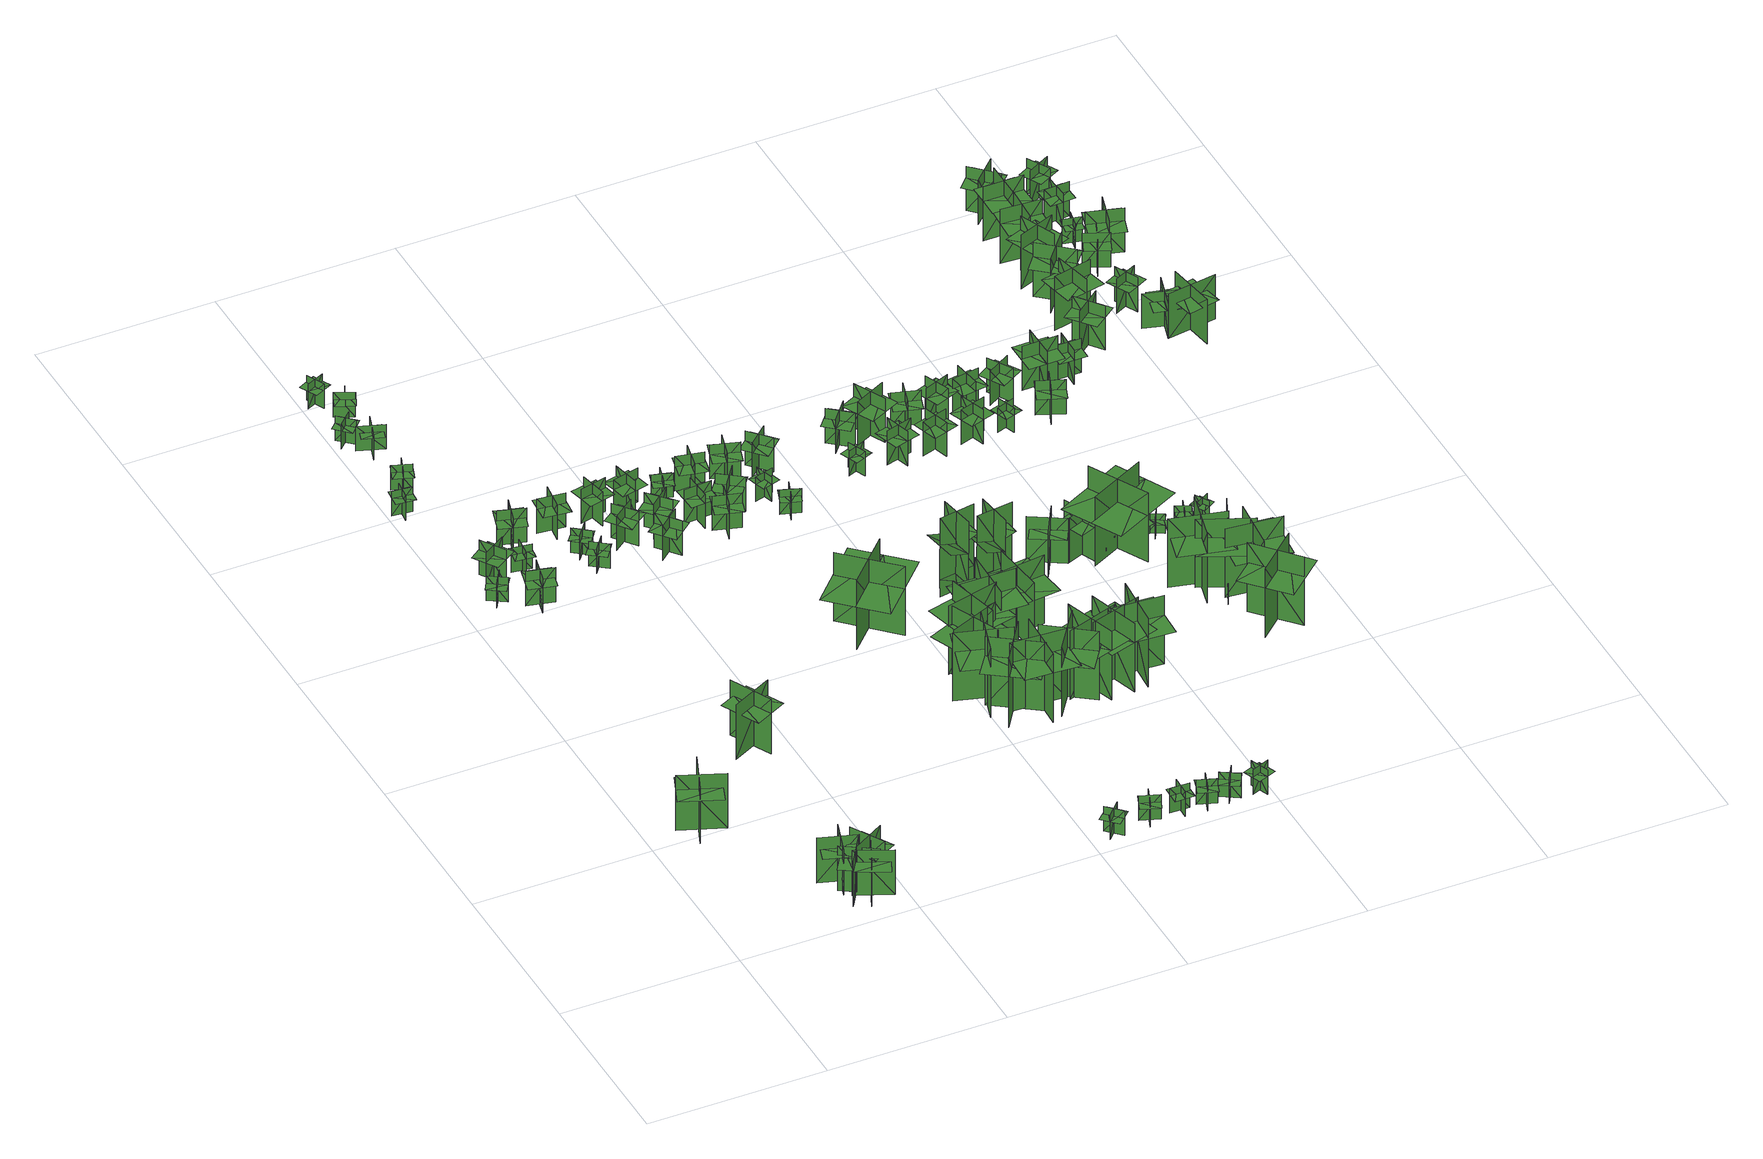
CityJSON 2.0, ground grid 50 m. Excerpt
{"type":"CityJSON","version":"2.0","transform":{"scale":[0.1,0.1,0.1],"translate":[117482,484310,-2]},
"CityObjects":{
"tree1":{"type":"SolitaryVegetationObject","geometry":[{"type":"MultiSurface","lod":"1","boundaries":[[[0,1,2]],[[0,2,3]],[[4,5,6]],[[4,6,7]],[[8,9,10]],[[8,10,11]],[[8,12,13]],[[8,13,9]]]}]},
"tree2":{"type":"SolitaryVegetationObject","geometry":[{"type":"MultiSurface","lod":"1","boundaries":[[[14,15,16]],[[14,16,17]],[[18,19,20]],[[18,20,21]],[[22,23,24]],[[22,24,25]],[[22,26,27]],[[22,27,23]]]}]},
"tree3":{"type":"SolitaryVegetationObject","geometry":[{"type":"MultiSurface","lod":"1","boundaries":[[[28,29,30]],[[28,30,31]],[[32,33,34]],[[32,34,35]],[[36,37,38]],[[36,38,39]],[[36,40,41]],[[36,41,37]]]}]},
"tree4":{"type":"SolitaryVegetationObject","geometry":[{"type":"MultiSurface","lod":"1","boundaries":[[[42,43,44]],[[42,44,45]],[[46,47,48]],[[46,48,49]],[[50,51,52]],[[50,52,53]],[[50,54,55]],[[50,55,51]]]}]},
"tree5":{"type":"SolitaryVegetationObject","geometry":[{"type":"MultiSurface","lod":"1","boundaries":[[[56,57,58]],[[56,58,59]],[[60,61,62]],[[60,62,63]],[[64,65,66]],[[64,66,67]],[[64,68,69]],[[64,69,65]]]}]},
"tree6":{"type":"SolitaryVegetationObject","geometry":[{"type":"MultiSurface","lod":"1","boundaries":[[[70,71,72]],[[70,72,73]],[[74,75,76]],[[74,76,77]],[[78,79,80]],[[78,80,81]],[[78,81,82]],[[78,82,83]]]}]},
"tree7":{"type":"SolitaryVegetationObject","geometry":[{"type":"MultiSurface","lod":"1","boundaries":[[[84,85,86]],[[84,86,87]],[[88,89,90]],[[88,90,91]],[[92,93,94]],[[92,94,95]],[[92,95,96]],[[92,96,97]]]}]},
"tree8":{"type":"SolitaryVegetationObject","geometry":[{"type":"MultiSurface","lod":"1","boundaries":[[[98,99,100]],[[98,100,101]],[[102,103,104]],[[102,104,105]],[[106,107,108]],[[106,108,109]],[[106,110,111]],[[106,111,107]]]}]},
"tree9":{"type":"SolitaryVegetationObject","geometry":[{"type":"MultiSurface","lod":"1","boundaries":[[[112,113,114]],[[112,114,115]],[[116,117,118]],[[116,118,119]],[[120,121,122]],[[120,122,123]],[[120,123,124]],[[120,124,125]]]}]},
"tree10":{"type":"SolitaryVegetationObject","geometry":[{"type":"MultiSurface","lod":"1","boundaries":[[[126,127,128]],[[126,128,129]],[[130,131,132]],[[130,132,133]],[[134,135,136]],[[134,136,137]],[[134,137,138]],[[134,138,139]]]}]},
"tree11":{"type":"SolitaryVegetationObject","geometry":[{"type":"MultiSurface","lod":"1","boundaries":[[[140,141,142]],[[140,142,143]],[[144,145,146]],[[144,146,147]],[[148,149,150]],[[148,150,151]],[[148,151,152]],[[148,152,153]]]}]},
"tree12":{"type":"SolitaryVegetationObject","geometry":[{"type":"MultiSurface","lod":"1","boundaries":[[[154,155,156]],[[154,156,157]],[[158,159,160]],[[158,160,161]],[[162,163,164]],[[162,164,165]],[[162,165,166]],[[162,166,167]]]}]},
"tree13":{"type":"SolitaryVegetationObject","geometry":[{"type":"MultiSurface","lod":"1","boundaries":[[[168,169,170]],[[168,170,171]],[[172,173,174]],[[172,174,175]],[[176,177,178]],[[176,178,179]],[[176,179,180]],[[176,180,181]]]}]},
"tree14":{"type":"SolitaryVegetationObject","geometry":[{"type":"MultiSurface","lod":"1","boundaries":[[[182,183,184]],[[182,184,185]],[[186,187,188]],[[186,188,189]],[[190,191,192]],[[190,192,193]],[[190,193,194]],[[190,194,195]]]}]},
"tree15":{"type":"SolitaryVegetationObject","geometry":[{"type":"MultiSurface","lod":"1","boundaries":[[[196,197,198]],[[196,198,199]],[[200,201,202]],[[200,202,203]],[[204,205,206]],[[204,206,207]],[[204,207,208]],[[204,208,209]]]}]},
"tree16":{"type":"SolitaryVegetationObject","geometry":[{"type":"MultiSurface","lod":"1","boundaries":[[[210,211,212]],[[210,212,213]],[[214,215,216]],[[214,216,217]],[[218,219,220]],[[218,220,221]],[[218,221,222]],[[218,222,223]]]}]},
"tree17":{"type":"SolitaryVegetationObject","geometry":[{"type":"MultiSurface","lod":"1","boundaries":[[[224,225,226]],[[224,226,227]],[[228,229,230]],[[228,230,231]],[[232,233,234]],[[232,234,235]],[[232,235,236]],[[232,236,237]]]}]},
"tree18":{"type":"SolitaryVegetationObject","geometry":[{"type":"MultiSurface","lod":"1","boundaries":[[[238,239,240]],[[238,240,241]],[[242,243,244]],[[242,244,245]],[[246,247,248]],[[246,248,249]],[[246,249,250]],[[246,250,251]]]}]},
"tree19":{"type":"SolitaryVegetationObject","geometry":[{"type":"MultiSurface","lod":"1","boundaries":[[[252,253,254]],[[252,254,255]],[[256,257,258]],[[256,258,259]],[[260,261,262]],[[260,262,263]],[[260,263,264]],[[260,264,265]]]}]},
"tree20":{"type":"SolitaryVegetationObject","geometry":[{"type":"MultiSurface","lod":"1","boundaries":[[[266,267,268]],[[266,268,269]],[[270,271,272]],[[270,272,273]],[[274,275,276]],[[274,276,277]],[[274,277,278]],[[274,278,279]]]}]},
"tree21":{"type":"SolitaryVegetationObject","geometry":[{"type":"MultiSurface","lod":"1","boundaries":[[[280,281,282]],[[280,282,283]],[[284,285,286]],[[284,286,287]],[[288,289,290]],[[288,290,291]],[[288,291,292]],[[288,292,293]]]}]},
"tree22":{"type":"SolitaryVegetationObject","geometry":[{"type":"MultiSurface","lod":"1","boundaries":[[[294,295,296]],[[294,296,297]],[[298,299,300]],[[298,300,301]],[[302,303,304]],[[302,304,305]],[[302,305,306]],[[302,306,307]]]}]},
"tree23":{"type":"SolitaryVegetationObject","geometry":[{"type":"MultiSurface","lod":"1","boundaries":[[[308,309,310]],[[308,310,311]],[[312,313,314]],[[312,314,315]],[[316,317,318]],[[316,318,319]],[[316,319,320]],[[316,320,321]]]}]},
"tree24":{"type":"SolitaryVegetationObject","geometry":[{"type":"MultiSurface","lod":"1","boundaries":[[[322,323,324]],[[322,324,325]],[[326,327,328]],[[326,328,329]],[[330,331,332]],[[330,332,333]],[[330,333,334]],[[330,334,335]]]}]},
"tree25":{"type":"SolitaryVegetationObject","geometry":[{"type":"MultiSurface","lod":"1","boundaries":[[[336,337,338]],[[336,338,339]],[[340,341,342]],[[340,342,343]],[[344,345,346]],[[344,346,347]],[[344,347,348]],[[344,348,349]]]}]},
"tree26":{"type":"SolitaryVegetationObject","geometry":[{"type":"MultiSurface","lod":"1","boundaries":[[[350,351,352]],[[350,352,353]],[[354,355,356]],[[354,356,357]],[[358,359,360]],[[358,360,361]],[[358,361,362]],[[358,362,363]]]}]},
"tree27":{"type":"SolitaryVegetationObject","geometry":[{"type":"MultiSurface","lod":"1","boundaries":[[[364,365,366]],[[364,366,367]],[[368,369,370]],[[368,370,371]],[[372,373,374]],[[372,374,375]],[[372,375,376]],[[372,376,377]]]}]},
"tree28":{"type":"SolitaryVegetationObject","geometry":[{"type":"MultiSurface","lod":"1","boundaries":[[[378,379,380]],[[378,380,381]],[[382,383,384]],[[382,384,385]],[[386,387,388]],[[386,388,389]],[[386,389,390]],[[386,390,391]]]}]},
"tree29":{"type":"SolitaryVegetationObject","geometry":[{"type":"MultiSurface","lod":"1","boundaries":[[[392,393,394]],[[392,394,395]],[[396,397,398]],[[396,398,399]],[[400,401,402]],[[400,402,403]],[[400,403,404]],[[400,404,405]]]}]},
"tree30":{"type":"SolitaryVegetationObject","geometry":[{"type":"MultiSurface","lod":"1","boundaries":[[[406,407,408]],[[406,408,409]],[[410,411,412]],[[410,412,413]],[[414,415,416]],[[414,416,417]],[[414,417,418]],[[414,418,419]]]}]},
"tree31":{"type":"SolitaryVegetationObject","geometry":[{"type":"MultiSurface","lod":"1","boundaries":[[[420,421,422]],[[420,422,423]],[[424,425,426]],[[424,426,427]],[[428,429,430]],[[428,430,431]],[[428,431,432]],[[428,432,433]]]}]},
"tree32":{"type":"SolitaryVegetationObject","geometry":[{"type":"MultiSurface","lod":"1","boundaries":[[[434,435,436]],[[434,436,437]],[[438,439,440]],[[438,440,441]],[[442,443,444]],[[442,444,445]],[[442,445,446]],[[442,446,447]]]}]},
"tree33":{"type":"SolitaryVegetationObject","geometry":[{"type":"MultiSurface","lod":"1","boundaries":[[[448,449,450]],[[448,450,451]],[[452,453,454]],[[452,454,455]],[[456,457,458]],[[456,458,459]],[[456,459,460]],[[456,460,461]]]}]},
"tree34":{"type":"SolitaryVegetationObject","geometry":[{"type":"MultiSurface","lod":"1","boundaries":[[[462,463,464]],[[462,464,465]],[[466,467,468]],[[466,468,469]],[[470,471,472]],[[470,472,473]],[[470,473,474]],[[470,474,475]]]}]},
"tree35":{"type":"SolitaryVegetationObject","geometry":[{"type":"MultiSurface","lod":"1","boundaries":[[[476,477,478]],[[476,478,479]],[[480,481,482]],[[480,482,483]],[[484,485,486]],[[484,486,487]],[[484,487,488]],[[484,488,489]]]}]},
"tree36":{"type":"SolitaryVegetationObject","geometry":[{"type":"MultiSurface","lod":"1","boundaries":[[[490,491,492]],[[490,492,493]],[[494,495,496]],[[494,496,497]],[[498,499,500]],[[498,500,501]],[[498,501,502]],[[498,502,503]]]}]},
"tree37":{"type":"SolitaryVegetationObject","geometry":[{"type":"MultiSurface","lod":"1","boundaries":[[[504,505,506]],[[504,506,507]],[[508,509,510]],[[508,510,511]],[[512,513,514]],[[512,514,515]],[[512,515,516]],[[512,516,517]]]}]},
"tree38":{"type":"SolitaryVegetationObject","geometry":[{"type":"MultiSurface","lod":"1","boundaries":[[[518,519,520]],[[518,520,521]],[[522,523,524]],[[522,524,525]],[[526,527,528]],[[526,528,529]],[[526,529,530]],[[526,530,531]]]}]},
"tree39":{"type":"SolitaryVegetationObject","geometry":[{"type":"MultiSurface","lod":"1","boundaries":[[[532,533,534]],[[532,534,535]],[[536,537,538]],[[536,538,539]],[[540,541,542]],[[540,542,543]],[[540,543,544]],[[540,544,545]]]}]},
"tree40":{"type":"SolitaryVegetationObject","geometry":[{"type":"MultiSurface","lod":"1","boundaries":[[[546,547,548]],[[546,548,549]],[[550,551,552]],[[550,552,553]],[[554,555,556]],[[554,556,557]],[[554,557,558]],[[554,558,559]]]}]},
"tree41":{"type":"SolitaryVegetationObject","geometry":[{"type":"MultiSurface","lod":"1","boundaries":[[[560,561,562]],[[560,562,563]],[[564,565,566]],[[564,566,567]],[[568,569,570]],[[568,570,571]],[[568,571,572]],[[568,572,573]]]}]},
"tree42":{"type":"SolitaryVegetationObject","geometry":[{"type":"MultiSurface","lod":"1","boundaries":[[[574,575,576]],[[574,576,577]],[[578,579,580]],[[578,580,581]],[[582,583,584]],[[582,584,585]],[[582,585,586]],[[582,586,587]]]}]},
"tree43":{"type":"SolitaryVegetationObject","geometry":[{"type":"MultiSurface","lod":"1","boundaries":[[[588,589,590]],[[588,590,591]],[[592,593,594]],[[592,594,595]],[[596,597,598]],[[596,598,599]],[[596,599,600]],[[596,600,601]]]}]},
"tree44":{"type":"SolitaryVegetationObject","geometry":[{"type":"MultiSurface","lod":"1","boundaries":[[[602,603,604]],[[602,604,605]],[[606,607,608]],[[606,608,609]],[[610,611,612]],[[610,612,613]],[[610,613,614]],[[610,614,615]]]}]},
"tree45":{"type":"SolitaryVegetationObject","geometry":[{"type":"MultiSurface","lod":"1","boundaries":[[[616,617,618]],[[616,618,619]],[[620,621,622]],[[620,622,623]],[[624,625,626]],[[624,626,627]],[[624,627,628]],[[624,628,629]]]}]},
"tree46":{"type":"SolitaryVegetationObject","geometry":[{"type":"MultiSurface","lod":"1","boundaries":[[[630,631,632]],[[630,632,633]],[[634,635,636]],[[634,636,637]],[[638,639,640]],[[638,640,641]],[[638,641,642]],[[638,642,643]]]}]},
"tree47":{"type":"SolitaryVegetationObject","geometry":[{"type":"MultiSurface","lod":"1","boundaries":[[[644,645,646]],[[644,646,647]],[[648,649,650]],[[648,650,651]],[[652,653,654]],[[652,654,655]],[[652,655,656]],[[652,656,657]]]}]},
"tree48":{"type":"SolitaryVegetationObject","geometry":[{"type":"MultiSurface","lod":"1","boundaries":[[[658,659,660]],[[658,660,661]],[[662,663,664]],[[662,664,665]],[[666,667,668]],[[666,668,669]],[[666,669,670]],[[666,670,671]]]}]},
"tree49":{"type":"SolitaryVegetationObject","geometry":[{"type":"MultiSurface","lod":"1","boundaries":[[[672,673,674]],[[672,674,675]],[[676,677,678]],[[676,678,679]],[[680,681,677]],[[680,677,676]],[[682,683,673]],[[682,673,672]],[[684,685,686]],[[684,686,687]],[[688,689,690]],[[688,690,691]]]}]},
"tree50":{"type":"SolitaryVegetationObject","geometry":[{"type":"MultiSurface","lod":"1","boundaries":[[[692,693,694]],[[692,694,695]],[[696,697,698]],[[696,698,699]],[[700,701,702]],[[700,702,703]],[[700,703,704]],[[700,704,705]]]}]},
"tree51":{"type":"SolitaryVegetationObject","geometry":[{"type":"MultiSurface","lod":"1","boundaries":[[[706,707,708]],[[706,708,709]],[[710,711,712]],[[710,712,713]],[[714,715,716]],[[714,716,717]],[[714,717,718]],[[714,718,719]]]}]},
"tree52":{"type":"SolitaryVegetationObject","geometry":[{"type":"MultiSurface","lod":"1","boundaries":[[[720,721,722]],[[720,722,723]],[[724,725,726]],[[724,726,727]],[[728,729,730]],[[728,730,731]],[[728,731,732]],[[728,732,733]]]}]},
"tree53":{"type":"SolitaryVegetationObject","geometry":[{"type":"MultiSurface","lod":"1","boundaries":[[[734,735,736]],[[734,736,737]],[[738,739,740]],[[738,740,741]],[[742,743,739]],[[742,739,738]],[[744,745,735]],[[744,735,734]],[[746,747,748]],[[746,748,749]],[[750,751,752]],[[750,752,753]]]}]},
"tree54":{"type":"SolitaryVegetationObject","geometry":[{"type":"MultiSurface","lod":"1","boundaries":[[[754,755,756]],[[754,756,757]],[[758,759,760]],[[758,760,761]],[[762,763,764]],[[762,764,765]],[[762,765,766]],[[762,766,767]]]}]},
"tree55":{"type":"SolitaryVegetationObject","geometry":[{"type":"MultiSurface","lod":"1","boundaries":[[[768,769,770]],[[768,770,771]],[[772,773,774]],[[772,774,775]],[[776,777,778]],[[776,778,779]],[[776,779,780]],[[776,780,781]]]}]},
"tree56":{"type":"SolitaryVegetationObject","geometry":[{"type":"MultiSurface","lod":"1","boundaries":[[[782,783,784]],[[782,784,785]],[[786,787,788]],[[786,788,789]],[[790,791,792]],[[790,792,793]],[[790,793,794]],[[790,794,795]]]}]},
"tree57":{"type":"SolitaryVegetationObject","geometry":[{"type":"MultiSurface","lod":"1","boundaries":[[[796,797,798]],[[796,798,799]],[[800,801,802]],[[800,802,803]],[[804,805,806]],[[804,806,807]],[[804,808,809]],[[804,809,805]]]}]},
"tree58":{"type":"SolitaryVegetationObject","geometry":[{"type":"MultiSurface","lod":"1","boundaries":[[[810,811,812]],[[810,812,813]],[[814,815,816]],[[814,816,817]],[[818,819,820]],[[818,820,821]],[[818,821,822]],[[818,822,823]]]}]},
"tree59":{"type":"SolitaryVegetationObject","geometry":[{"type":"MultiSurface","lod":"1","boundaries":[[[824,825,826]],[[824,826,827]],[[828,829,830]],[[828,830,831]],[[832,833,834]],[[832,834,835]],[[832,835,836]],[[832,836,837]]]}]},
"tree60":{"type":"SolitaryVegetationObject","geometry":[{"type":"MultiSurface","lod":"1","boundaries":[[[838,839,840]],[[838,840,841]],[[842,843,844]],[[842,844,845]],[[846,847,848]],[[846,848,849]],[[846,850,851]],[[846,851,847]]]}]},
"tree61":{"type":"SolitaryVegetationObject","geometry":[{"type":"MultiSurface","lod":"1","boundaries":[[[852,853,854]],[[852,854,855]],[[856,857,858]],[[856,858,859]],[[860,861,862]],[[860,862,863]],[[860,863,864]],[[860,864,865]]]}]},
"tree62":{"type":"SolitaryVegetationObject","geometry":[{"type":"MultiSurface","lod":"1","boundaries":[[[866,867,868]],[[866,868,869]],[[870,871,872]],[[870,872,873]],[[874,875,876]],[[874,876,877]],[[874,877,878]],[[874,878,879]]]}]},
"tree63":{"type":"SolitaryVegetationObject","geometry":[{"type":"MultiSurface","lod":"1","boundaries":[[[880,881,882]],[[880,882,883]],[[884,885,886]],[[884,886,887]],[[888,889,890]],[[888,890,891]],[[888,891,892]],[[888,892,893]]]}]},
"tree64":{"type":"SolitaryVegetationObject","geometry":[{"type":"MultiSurface","lod":"1","boundaries":[[[894,895,896]],[[894,896,897]],[[898,899,900]],[[898,900,901]],[[902,903,904]],[[902,904,905]],[[902,905,906]],[[902,906,907]]]}]},
"tree65":{"type":"SolitaryVegetationObject","geometry":[{"type":"MultiSurface","lod":"1","boundaries":[[[908,909,910]],[[908,910,911]],[[912,913,914]],[[912,914,915]],[[916,917,918]],[[916,918,919]],[[916,919,920]],[[916,920,921]]]}]},
"tree66":{"type":"SolitaryVegetationObject","geometry":[{"type":"MultiSurface","lod":"1","boundaries":[[[922,923,924]],[[922,924,925]],[[926,927,928]],[[926,928,929]],[[930,931,932]],[[930,932,933]],[[930,933,934]],[[930,934,935]]]}]},
"tree67":{"type":"SolitaryVegetationObject","geometry":[{"type":"MultiSurface","lod":"1","boundaries":[[[936,937,938]],[[936,938,939]],[[940,941,942]],[[940,942,943]],[[944,945,946]],[[944,946,947]],[[944,947,948]],[[944,948,949]]]}]},
"tree68":{"type":"SolitaryVegetationObject","geometry":[{"type":"MultiSurface","lod":"1","boundaries":[[[950,951,952]],[[950,952,953]],[[954,955,956]],[[954,956,957]],[[958,959,960]],[[958,960,961]],[[958,961,962]],[[958,962,963]]]}]},
"tree69":{"type":"SolitaryVegetationObject","geometry":[{"type":"MultiSurface","lod":"1","boundaries":[[[964,965,966]],[[964,966,967]],[[968,969,970]],[[968,970,971]],[[972,973,974]],[[972,974,975]],[[972,975,976]],[[972,976,977]]]}]},
"tree70":{"type":"SolitaryVegetationObject","geometry":[{"type":"MultiSurface","lod":"1","boundaries":[[[978,979,980]],[[978,980,981]],[[982,983,984]],[[982,984,985]],[[986,987,988]],[[986,988,989]],[[986,989,990]],[[986,990,991]]]}]},
"tree71":{"type":"SolitaryVegetationObject","geometry":[{"type":"MultiSurface","lod":"1","boundaries":[[[992,993,994]],[[992,994,995]],[[996,997,998]],[[996,998,999]],[[1000,1001,1002]],[[1000,1002,1003]],[[1000,1003,1004]],[[1000,1004,1005]]]}]},
"tree72":{"type":"SolitaryVegetationObject","geometry":[{"type":"MultiSurface","lod":"1","boundaries":[[[1006,1007,1008]],[[1006,1008,1009]],[[1010,1011,1012]],[[1010,1012,1013]],[[1014,1015,1016]],[[1014,1016,1017]],[[1014,1017,1018]],[[1014,1018,1019]]]}]},
"tree73":{"type":"SolitaryVegetationObject","geometry":[{"type":"MultiSurface","lod":"1","boundaries":[[[1020,1021,1022]],[[1020,1022,1023]],[[1024,1025,1026]],[[1024,1026,1027]],[[1028,1029,1030]],[[1028,1030,1031]],[[1028,1031,1032]],[[1028,1032,1033]]]}]},
"tree74":{"type":"SolitaryVegetationObject","geometry":[{"type":"MultiSurface","lod":"1","boundaries":[[[1034,1035,1036]],[[1034,1036,1037]],[[1038,1039,1040]],[[1038,1040,1041]],[[1042,1043,1044]],[[1042,1044,1045]],[[1042,1045,1046]],[[1042,1046,1047]]]}]},
"tree75":{"type":"SolitaryVegetationObject","geometry":[{"type":"MultiSurface","lod":"1","boundaries":[[[1048,1049,1050]],[[1048,1050,1051]],[[1052,1053,1054]],[[1052,1054,1055]],[[1056,1057,1058]],[[1056,1058,1059]],[[1056,1059,1060]],[[1056,1060,1061]]]}]},
"tree76":{"type":"SolitaryVegetationObject","geometry":[{"type":"MultiSurface","lod":"1","boundaries":[[[1062,1063,1064]],[[1062,1064,1065]],[[1066,1067,1068]],[[1066,1068,1069]],[[1070,1071,1072]],[[1070,1072,1073]],[[1070,1073,1074]],[[1070,1074,1075]]]}]},
"tree77":{"type":"SolitaryVegetationObject","geometry":[{"type":"MultiSurface","lod":"1","boundaries":[[[1076,1077,1078]],[[1076,1078,1079]],[[1080,1081,1082]],[[1080,1082,1083]],[[1084,1085,1086]],[[1084,1086,1087]],[[1084,1087,1088]],[[1084,1088,1089]]]}]},
"tree78":{"type":"SolitaryVegetationObject","geometry":[{"type":"MultiSurface","lod":"1","boundaries":[[[1090,1091,1092]],[[1090,1092,1093]],[[1094,1095,1096]],[[1094,1096,1097]],[[1098,1099,1100]],[[1098,1100,1101]],[[1098,1101,1102]],[[1098,1102,1103]]]}]},
"tree79":{"type":"SolitaryVegetationObject","geometry":[{"type":"MultiSurface","lod":"1","boundaries":[[[1104,1105,1106]],[[1104,1106,1107]],[[1108,1109,1110]],[[1108,1110,1111]],[[1112,1113,1114]],[[1112,1114,1115]],[[1112,1115,1116]],[[1112,1116,1117]]]}]},
"tree80":{"type":"SolitaryVegetationObject","geometry":[{"type":"MultiSurface","lod":"1","boundaries":[[[1118,1119,1120]],[[1118,1120,1121]],[[1122,1123,1124]],[[1122,1124,1125]],[[1126,1127,1128]],[[1126,1128,1129]],[[1126,1129,1130]],[[1126,1130,1131]]]}]},
"tree81":{"type":"SolitaryVegetationObject","geometry":[{"type":"MultiSurface","lod":"1","boundaries":[[[1132,1133,1134]],[[1132,1134,1135]],[[1136,1137,1138]],[[1136,1138,1139]],[[1140,1141,1142]],[[1140,1142,1143]],[[1140,1143,1144]],[[1140,1144,1145]]]}]},
"tree82":{"type":"SolitaryVegetationObject","geometry":[{"type":"MultiSurface","lod":"1","boundaries":[[[1146,1147,1148]],[[1146,1148,1149]],[[1150,1151,1152]],[[1150,1152,1153]],[[1154,1155,1156]],[[1154,1156,1157]],[[1154,1157,1158]],[[1154,1158,1159]]]}]},
"tree83":{"type":"SolitaryVegetationObject","geometry":[{"type":"MultiSurface","lod":"1","boundaries":[[[1160,1161,1162]],[[1160,1162,1163]],[[1164,1165,1166]],[[1164,1166,1167]],[[1168,1169,1170]],[[1168,1170,1171]],[[1168,1171,1172]],[[1168,1172,1173]]]}]},
"tree84":{"type":"SolitaryVegetationObject","geometry":[{"type":"MultiSurface","lod":"1","boundaries":[[[1174,1175,1176]],[[1174,1176,1177]],[[1178,1179,1180]],[[1178,1180,1181]],[[1182,1183,1184]],[[1182,1184,1185]],[[1182,1185,1186]],[[1182,1186,1187]]]}]},
"tree85":{"type":"SolitaryVegetationObject","geometry":[{"type":"MultiSurface","lod":"1","boundaries":[[[1188,1189,1190]],[[1188,1190,1191]],[[1192,1193,1194]],[[1192,1194,1195]],[[1196,1197,1198]],[[1196,1198,1199]],[[1196,1199,1200]],[[1196,1200,1201]]]}]},
"tree86":{"type":"SolitaryVegetationObject","geometry":[{"type":"MultiSurface","lod":"1","boundaries":[[[1202,1203,1204]],[[1202,1204,1205]],[[1206,1207,1208]],[[1206,1208,1209]],[[1210,1211,1212]],[[1210,1212,1213]],[[1210,1213,1214]],[[1210,1214,1215]]]}]},
"tree87":{"type":"SolitaryVegetationObject","geometry":[{"type":"MultiSurface","lod":"1","boundaries":[[[1216,1217,1218]],[[1216,1218,1219]],[[1220,1221,1222]],[[1220,1222,1223]],[[1224,1225,1226]],[[1224,1226,1227]],[[1224,1227,1228]],[[1224,1228,1229]]]}]},
"tree88":{"type":"SolitaryVegetationObject","geometry":[{"type":"MultiSurface","lod":"1","boundaries":[[[1230,1231,1232]],[[1230,1232,1233]],[[1234,1235,1236]],[[1234,1236,1237]],[[1238,1239,1240]],[[1238,1240,1241]],[[1238,1241,1242]],[[1238,1242,1243]]]}]},
"tree89":{"type":"SolitaryVegetationObject","geometry":[{"type":"MultiSurface","lod":"1","boundaries":[[[1244,1245,1246]],[[1244,1246,1247]],[[1248,1249,1250]],[[1248,1250,1251]],[[1252,1253,1254]],[[1252,1254,1255]],[[1252,1255,1256]],[[1252,1256,1257]]]}]},
"tree90":{"type":"SolitaryVegetationObject","geometry":[{"type":"MultiSurface","lod":"1","boundaries":[[[1258,1259,1260]],[[1258,1260,1261]],[[1262,1263,1264]],[[1262,1264,1265]],[[1266,1267,1268]],[[1266,1268,1269]],[[1266,1269,1270]],[[1266,1270,1271]]]}]},
"tree91":{"type":"SolitaryVegetationObject","geometry":[{"type":"MultiSurface","lod":"1","boundaries":[[[1272,1273,1274]],[[1272,1274,1275]],[[1276,1277,1278]],[[1276,1278,1279]],[[1280,1281,1282]],[[1280,1282,1283]],[[1280,1283,1284]],[[1280,1284,1285]]]}]},
"tree92":{"type":"SolitaryVegetationObject","geometry":[{"type":"MultiSurface","lod":"1","boundaries":[[[1286,1287,1288]],[[1286,1288,1289]],[[1290,1291,1292]],[[1290,1292,1293]],[[1294,1295,1296]],[[1294,1296,1297]],[[1294,1297,1298]],[[1294,1298,1299]]]}]},
"tree93":{"type":"SolitaryVegetationObject","geometry":[{"type":"MultiSurface","lod":"1","boundaries":[[[1300,1301,1302]],[[1300,1302,1303]],[[1304,1305,1306]],[[1304,1306,1307]],[[1308,1309,1310]],[[1308,1310,1311]],[[1308,1311,1312]],[[1308,1312,1313]]]}]},
"tree94":{"type":"SolitaryVegetationObject","geometry":[{"type":"MultiSurface","lod":"1","boundaries":[[[1314,1315,1316]],[[1314,1316,1317]],[[1318,1319,1320]],[[1318,1320,1321]],[[1322,1323,1324]],[[1322,1324,1325]],[[1322,1325,1326]],[[1322,1326,1327]]]}]},
"tree95":{"type":"SolitaryVegetationObject","geometry":[{"type":"MultiSurface","lod":"1","boundaries":[[[1328,1329,1330]],[[1328,1330,1331]],[[1332,1333,1334]],[[1332,1334,1335]],[[1336,1337,1338]],[[1336,1338,1339]],[[1336,1339,1340]],[[1336,1340,1341]]]}]},
"tree96":{"type":"SolitaryVegetationObject","geometry":[{"type":"MultiSurface","lod":"1","boundaries":[[[1342,1343,1344]],[[1342,1344,1345]],[[1346,1347,1348]],[[1346,1348,1349]],[[1350,1351,1352]],[[1350,1352,1353]],[[1350,1353,1354]],[[1350,1354,1355]]]}]}
},
"vertices":[
[202,484,24],[81,532,24],[81,532,196],[202,484,196],[161,578,24],[113,457,24],[113,457,196],[161,578,196],[192,488,152],[81,532,152],[62,484,152],[173,440,152],[211,535,152],[100,579,152],
[300,176,31],[401,143,31],[401,143,172],[300,176,172],[338,102,31],[371,203,31],[371,203,172],[338,102,172],[308,174,136],[401,143,136],[414,183,136],[321,213,136],[295,134,136],[387,103,136],
[343,57,24],[402,146,24],[402,146,165],[343,57,165],[426,75,24],[337,133,24],[337,133,165],[426,75,165],[348,65,129],[402,146,129],[367,169,129],[313,88,129],[383,42,129],[437,123,129],
[455,49,30],[358,93,30],[358,93,171],[455,49,171],[424,127,30],[381,30,30],[381,30,171],[424,127,171],[447,53,135],[358,93,135],[341,54,135],[429,14,135],[464,91,135],[375,131,135],
[388,170,41],[441,78,41],[441,78,182],[388,170,182],[367,88,41],[459,142,41],[459,142,182],[367,88,182],[392,162,145],[441,78,145],[477,99,145],[428,183,145],[356,141,145],[405,57,145],
[82,1559,14],[112,1606,14],[112,1606,91],[82,1559,91],[118,1567,14],[72,1597,14],[72,1597,91],[118,1567,91],[118,1567,69],[133,1590,69],[87,1620,69],[72,1597,69],[57,1573,69],[103,1543,69],
[98,1652,9],[163,1694,9],[163,1694,117],[98,1652,117],[148,1641,9],[106,1706,9],[106,1706,117],[148,1641,117],[148,1641,87],[181,1662,87],[139,1727,87],[106,1706,87],[74,1685,87],[116,1620,87],
[378,833,17],[436,717,17],[436,717,189],[378,833,189],[347,735,17],[463,793,17],[463,793,189],[347,735,189],[383,823,145],[436,717,145],[482,740,145],[429,846,145],[337,800,145],[390,694,145],
[41,2035,13],[35,1980,13],[35,1980,90],[41,2035,90],[12,2013,13],[67,2006,13],[67,2006,90],[12,2013,90],[12,2013,69],[9,1985,69],[64,1979,69],[67,2006,69],[70,2034,69],[15,2040,69],
[153,1539,10],[228,1521,10],[228,1521,118],[153,1539,118],[179,1495,10],[197,1570,10],[197,1570,118],[179,1495,118],[179,1495,88],[217,1486,88],[235,1562,88],[197,1570,88],[160,1579,88],[142,1504,88],
[234,1669,11],[179,1676,11],[179,1676,88],[234,1669,88],[212,1699,11],[205,1644,11],[205,1644,88],[212,1699,88],[212,1699,67],[185,1702,67],[177,1647,67],[205,1644,67],[232,1640,67],[239,1695,67],
[108,2091,13],[56,2110,13],[56,2110,90],[108,2091,90],[92,2125,13],[73,2073,13],[73,2073,90],[92,2125,90],[92,2125,68],[66,2134,68],[47,2082,68],[73,2073,68],[99,2063,68],[118,2115,68],
[57,2353,13],[18,2314,13],[18,2314,90],[57,2353,90],[20,2353,13],[59,2314,13],[59,2314,90],[20,2353,90],[20,2353,68],[1,2334,68],[40,2295,68],[59,2314,68],[79,2334,68],[40,2373,68],
[119,2265,13],[46,2291,13],[46,2291,90],[119,2265,90],[96,2312,13],[96,2312,90],[71,2239,90],[71,2239,13],[113,2268,70],[120,2293,70],[62,2310,70],[55,2285,70],[47,2261,70],[105,2243,70],
[197,1796,8],[271,1775,8],[271,1775,116],[197,1796,116],[221,1751,8],[243,1825,8],[243,1825,116],[221,1751,116],[221,1751,86],[258,1740,86],[280,1815,86],[243,1825,86],[206,1836,86],[184,1762,86],
[28,2533,13],[52,2483,13],[52,2483,90],[28,2533,90],[15,2498,13],[65,2522,13],[65,2522,90],[15,2498,90],[15,2498,68],[27,2473,68],[77,2497,68],[65,2522,68],[53,2547,68],[3,2523,68],
[107,2419,12],[57,2442,12],[57,2442,89],[107,2419,89],[95,2453,12],[72,2403,12],[72,2403,89],[95,2453,89],[95,2453,68],[69,2465,68],[46,2414,68],[72,2403,68],[97,2392,68],[120,2442,68],
[363,1611,15],[407,1578,15],[407,1578,92],[363,1611,92],[368,1575,15],[401,1619,15],[401,1619,92],[368,1575,92],[368,1575,70],[390,1558,70],[423,1602,70],[401,1619,70],[379,1636,70],[345,1591,70],
[357,1650,9],[392,1693,9],[392,1693,86],[357,1650,86],[394,1653,9],[351,1688,9],[351,1688,86],[394,1653,86],[394,1653,65],[411,1675,65],[368,1710,65],[351,1688,65],[333,1667,65],[376,1632,65],
[383,1783,12],[306,1792,12],[306,1792,120],[383,1783,120],[351,1824,12],[342,1747,12],[342,1747,120],[351,1824,120],[351,1824,89],[312,1828,89],[304,1751,89],[342,1747,89],[381,1742,89],[389,1819,89],
[518,1689,11],[456,1642,11],[456,1642,119],[518,1689,119],[467,1696,11],[514,1635,11],[514,1635,119],[467,1696,119],[467,1696,89],[436,1673,89],[483,1611,89],[514,1635,89],[545,1658,89],[498,1720,89],
[452,1824,11],[469,1749,11],[469,1749,118],[452,1824,118],[424,1781,11],[500,1798,11],[500,1798,118],[424,1781,118],[424,1781,88],[432,1743,88],[508,1760,88],[500,1798,88],[491,1836,88],[415,1819,88],
[596,1556,9],[547,1616,9],[547,1616,117],[596,1556,117],[602,1608,9],[542,1558,9],[542,1558,117],[602,1608,117],[602,1608,86],[577,1637,86],[517,1588,86],[542,1558,86],[567,1528,86],[626,1578,86],
[1040,60,26],[1078,21,26],[1078,21,103],[1040,60,103],[1039,23,26],[1078,62,26],[1078,62,103],[1039,23,103],[1039,23,81],[1058,4,81],[1098,42,81],[1078,62,81],[1059,82,81],[1019,43,81],
[561,1648,9],[620,1698,9],[620,1698,117],[561,1648,117],[612,1644,9],[562,1703,9],[562,1703,117],[612,1644,117],[612,1644,86],[642,1669,86],[592,1728,86],[562,1703,86],[533,1678,86],[583,1619,86],
[562,1755,10],[546,1831,10],[546,1831,117],[562,1755,117],[590,1799,10],[515,1782,10],[515,1782,117],[590,1799,117],[590,1799,87],[582,1836,87],[506,1819,87],[515,1782,87],[523,1744,87],[599,1761,87],
[1172,79,24],[1153,28,24],[1153,28,101],[1172,79,101],[1139,64,24],[1191,45,24],[1191,45,101],[1139,64,101],[1139,64,79],[1129,38,79],[1181,19,79],[1191,45,79],[1200,71,79],[1148,90,79],
[802,1114,38],[802,1114,255],[937,984,255],[937,984,38],[929,1113,38],[929,1113,255],[803,984,255],[803,984,38],[948,1133,184],[881,1198,184],[725,1037,184],[792,972,184],[859,907,185],[1016,1068,185],
[658,1813,9],[643,1760,9],[643,1760,86],[658,1813,86],[626,1795,9],[679,1780,9],[679,1780,86],[626,1795,86],[626,1795,65],[618,1769,65],[672,1754,65],[679,1780,65],[687,1807,65],[634,1822,65],
[689,1704,12],[694,1627,12],[694,1627,119],[689,1704,119],[654,1666,12],[732,1671,12],[732,1671,119],[654,1666,119],[654,1666,89],[657,1627,89],[734,1632,89],[732,1671,89],[729,1709,89],[652,1704,89],
[1084,664,22],[935,709,22],[935,709,237],[1084,664,237],[1035,755,22],[991,607,22],[991,607,237],[1035,755,237],[1035,755,177],[961,777,177],[917,629,177],[991,607,177],[1065,585,177],[1109,733,177],
[750,1636,12],[729,1562,12],[729,1562,120],[750,1636,120],[705,1611,12],[779,1590,12],[779,1590,120],[705,1611,120],[705,1611,90],[694,1574,90],[769,1553,90],[779,1590,90],[790,1627,90],[716,1648,90],
[983,815,19],[1044,673,19],[1044,673,234],[983,815,234],[944,720,19],[1087,780,19],[1087,780,234],[944,720,234],[944,720,174],[974,649,174],[1117,709,174],[1087,780,174],[1056,852,174],[914,791,174],
[1101,675,24],[1013,548,24],[1013,548,240],[1101,675,240],[1000,657,24],[1126,568,24],[1126,568,240],[1000,657,240],[1000,657,180],[955,594,180],[1082,505,180],[1126,568,180],[1171,632,180],[1044,721,180],
[1276,55,25],[1221,56,25],[1221,56,102],[1276,55,102],[1251,82,25],[1250,27,25],[1250,27,102],[1251,82,102],[1251,82,80],[1224,83,80],[1222,27,80],[1250,27,80],[1277,26,80],[1279,81,80],
[769,1784,10],[693,1800,10],[693,1800,118],[769,1784,118],[741,1827,10],[725,1751,10],[725,1751,118],[741,1827,118],[741,1827,87],[703,1835,87],[687,1760,87],[725,1751,87],[763,1743,87],[779,1819,87],
[754,1694,10],[816,1648,10],[816,1648,118],[754,1694,118],[761,1643,10],[807,1705,10],[807,1705,118],[761,1643,118],[761,1643,87],[792,1620,87],[838,1682,87],[807,1705,87],[776,1728,87],[730,1666,87],
[1028,899,22],[1065,748,22],[1065,748,237],[1028,899,237],[974,811,22],[1124,848,22],[1124,848,237],[974,811,237],[974,811,177],[992,736,177],[1143,772,177],[1124,848,177],[1106,923,177],[955,886,177],
[1195,592,28],[1041,600,28],[1041,600,244],[1195,592,244],[1127,669,28],[1119,514,28],[1119,514,244],[1127,669,244],[1127,669,183],[1049,673,183],[1042,518,183],[1119,514,183],[1196,510,183],[1204,665,183],
[1328,75,25],[1310,23,25],[1310,23,102],[1328,75,102],[1295,59,25],[1347,41,25],[1347,41,102],[1295,59,102],[1295,59,81],[1286,33,81],[1338,15,81],[1347,41,81],[1356,68,81],[1303,85,81],
[837,1827,13],[815,1752,13],[815,1752,120],[837,1827,120],[792,1803,13],[866,1780,13],[866,1780,120],[792,1803,120],[792,1803,90],[781,1765,90],[855,1743,90],[866,1780,90],[877,1817,90],[803,1840,90],
[1117,805,23],[1119,960,23],[1119,960,238],[1117,805,238],[1191,877,23],[1036,879,23],[1036,879,238],[1191,877,238],[1191,877,178],[1192,954,178],[1037,956,178],[1036,879,178],[1035,801,178],[1190,799,178],
[1240,653,28],[1149,527,28],[1149,527,244],[1240,653,244],[1138,637,28],[1263,546,28],[1263,546,244],[1138,637,244],[1138,637,183],[1092,574,183],[1218,484,183],[1263,546,183],[1309,609,183],[1183,700,183],
[889,1650,15],[874,1703,15],[874,1703,92],[889,1650,92],[907,1683,15],[854,1667,15],[854,1667,92],[907,1683,92],[907,1683,70],[899,1709,70],[846,1693,70],[854,1667,70],[862,1640,70],[915,1656,70],
[885,1595,14],[937,1577,14],[937,1577,91],[885,1595,91],[901,1562,14],[919,1614,14],[919,1614,91],[901,1562,91],[901,1562,69],[927,1553,69],[945,1605,69],[919,1614,69],[893,1623,69],[875,1571,69],
[1372,27,25],[1400,74,25],[1400,74,102],[1372,27,102],[1408,35,25],[1360,64,25],[1360,64,102],[1408,35,102],[1408,35,81],[1422,59,81],[1375,88,81],[1360,64,81],[1346,40,81],[1394,12,81],
[1199,580,28],[1346,628,28],[1346,628,244],[1199,580,244],[1291,533,28],[1242,680,28],[1242,680,244],[1291,533,244],[1291,533,183],[1365,557,183],[1316,704,183],[1242,680,183],[1169,656,183],[1218,509,183],
[947,1813,13],[890,1761,13],[890,1761,120],[947,1813,120],[896,1816,13],[947,1758,13],[947,1758,120],[896,1816,120],[896,1816,90],[867,1790,90],[919,1732,90],[947,1758,90],[976,1784,90],[924,1842,90],
[1145,1053,81],[1128,1155,81],[1129,1155,276],[1147,1053,276],[1191,1116,81],[1089,1099,81],[1089,1098,276],[1191,1115,276],[1191,1115,29],[1089,1098,29],[1147,1053,29],[1129,1155,29],[1146,1053,176],[1129,1155,176],[1077,1146,195],[1094,1044,195],[1131,1141,207],[1145,1064,207],[1183,1071,217],[1170,1148,217],
[1191,959,21],[1208,805,21],[1208,805,236],[1191,959,236],[1126,879,21],[1280,896,21],[1280,896,236],[1126,879,236],[1126,879,176],[1134,802,176],[1288,819,176],[1280,896,176],[1272,973,176],[1118,956,176],
[1441,34,25],[1492,54,25],[1492,54,102],[1441,34,102],[1474,19,25],[1454,70,25],[1454,70,102],[1474,19,102],[1474,19,81],[1500,29,81],[1480,80,81],[1454,70,81],[1428,60,81],[1448,9,81],
[1266,586,28],[1413,632,28],[1413,632,243],[1266,586,243],[1357,538,28],[1310,685,28],[1310,685,243],[1357,538,243],[1357,538,183],[1431,561,183],[1384,709,183],[1310,685,183],[1236,662,183],[1283,514,183],
[1228,1014,86],[1216,1117,86],[1217,1117,281],[1230,1014,281],[1277,1075,87],[1174,1063,87],[1174,1062,281],[1277,1074,281],[1277,1074,35],[1174,1062,35],[1230,1014,35],[1217,1117,35],[1229,1014,181],[1217,1117,181],[1164,1111,200],[1176,1008,200],[1219,1103,212],[1228,1026,212],[1267,1030,223],[1258,1108,223],
[1396,542,27],[1407,696,27],[1407,696,242],[1396,542,242],[1474,609,27],[1320,620,27],[1320,620,242],[1474,609,242],[1474,609,182],[1480,686,182],[1325,697,182],[1320,620,182],[1314,543,182],[1469,532,182],
[1125,1698,11],[1147,1647,11],[1147,1647,88],[1125,1698,88],[1111,1664,11],[1162,1686,11],[1162,1686,88],[1111,1664,88],[1111,1664,66],[1122,1639,66],[1173,1660,66],[1162,1686,66],[1151,1711,66],[1100,1689,66],
[1118,1814,9],[1177,1765,9],[1177,1765,117],[1118,1814,117],[1122,1763,9],[1172,1822,9],[1172,1822,117],[1122,1763,117],[1122,1763,87],[1152,1738,87],[1201,1797,87],[1172,1822,87],[1142,1847,87],[1092,1788,87],
[1348,1141,24],[1440,1088,24],[1440,1088,165],[1348,1141,165],[1371,1060,24],[1424,1152,24],[1424,1152,165],[1371,1060,165],[1356,1136,128],[1440,1088,128],[1461,1124,128],[1377,1173,128],[1335,1100,128],[1419,1051,128],
[1217,1665,9],[1292,1686,9],[1292,1686,117],[1217,1665,117],[1262,1640,9],[1241,1714,9],[1241,1714,117],[1262,1640,117],[1262,1640,87],[1299,1650,87],[1278,1725,87],[1241,1714,87],[1203,1703,87],[1225,1629,87],
[1253,1751,9],[1209,1840,9],[1209,1840,147],[1253,1751,147],[1275,1813,9],[1186,1769,9],[1186,1769,147],[1275,1813,147],[1275,1813,108],[1253,1858,108],[1164,1814,108],[1186,1769,108],[1208,1725,108],[1297,1769,108],
[1544,1133,21],[1446,1093,21],[1446,1093,162],[1544,1133,162],[1466,1165,21],[1507,1067,21],[1507,1067,162],[1466,1165,162],[1536,1130,126],[1446,1093,126],[1461,1054,126],[1552,1091,126],[1520,1169,126],[1430,1132,126],
[1388,1682,9],[1314,1659,9],[1314,1659,116],[1388,1682,116],[1343,1706,9],[1366,1632,9],[1366,1632,116],[1343,1706,116],[1343,1706,86],[1306,1694,86],[1329,1620,86],[1366,1632,86],[1403,1644,86],[1379,1718,86],
[1337,1824,10],[1315,1750,10],[1315,1750,118],[1337,1824,118],[1292,1800,10],[1366,1778,10],[1366,1778,118],[1292,1800,118],[1292,1800,87],[1281,1762,87],[1355,1740,87],[1366,1778,87],[1377,1815,87],[1303,1837,87],
[1548,1093,23],[1569,1132,23],[1569,1132,84],[1548,1093,84],[1577,1101,23],[1538,1122,23],[1538,1122,84],[1577,1101,84],[1577,1101,67],[1587,1121,67],[1548,1142,67],[1538,1122,67],[1527,1103,67],[1566,1082,67],
[1537,1174,22],[1537,1174,239],[1623,1008,239],[1623,1008,22],[1657,1133,22],[1657,1133,239],[1496,1051,239],[1496,1051,22],[1681,1146,168],[1639,1229,168],[1439,1126,168],[1482,1043,168],[1525,960,168],[1724,1063,168],
[1597,1127,22],[1618,1088,22],[1618,1088,84],[1597,1127,84],[1589,1099,22],[1627,1120,22],[1627,1120,84],[1589,1099,84],[1589,1099,66],[1599,1080,66],[1638,1101,66],[1627,1120,66],[1617,1140,66],[1578,1118,66],
[1400,1824,10],[1429,1753,10],[1429,1753,118],[1400,1824,118],[1380,1777,10],[1452,1806,10],[1452,1806,118],[1380,1777,118],[1380,1777,87],[1394,1741,87],[1466,1770,87],[1452,1806,87],[1437,1842,87],[1365,1813,87],
[1471,1639,9],[1446,1713,9],[1446,1713,117],[1471,1639,117],[1494,1685,9],[1420,1661,9],[1420,1661,117],[1494,1685,117],[1494,1685,86],[1482,1722,86],[1408,1697,86],[1420,1661,86],[1433,1624,86],[1506,1648,86],
[1775,862,17],[1624,898,17],[1624,898,233],[1775,862,233],[1722,950,17],[1685,800,17],[1685,800,233],[1722,950,233],[1722,950,172],[1647,968,172],[1610,818,172],[1685,800,172],[1761,781,172],[1797,932,172],
[1634,1102,22],[1677,1113,22],[1677,1113,84],[1634,1102,84],[1659,1087,22],[1648,1130,22],[1648,1130,84],[1659,1087,84],[1659,1087,66],[1681,1093,66],[1670,1136,66],[1648,1130,66],[1627,1125,66],[1638,1082,66],
[1853,590,34],[1750,705,34],[1750,705,250],[1853,590,250],[1859,693,34],[1744,589,34],[1744,589,250],[1859,693,250],[1859,693,189],[1808,750,189],[1692,647,189],[1744,589,189],[1796,532,189],[1911,635,189],
[1730,771,16],[1794,912,16],[1794,912,231],[1730,771,231],[1827,807,16],[1686,870,16],[1686,870,231],[1827,807,231],[1827,807,171],[1859,878,171],[1717,941,171],[1686,870,171],[1654,800,171],[1795,736,171],
[1701,1123,22],[1680,1085,22],[1680,1085,84],[1701,1123,84],[1673,1115,22],[1712,1094,22],[1712,1094,84],[1673,1115,84],[1673,1115,66],[1662,1096,66],[1701,1074,66],[1712,1094,66],[1722,1113,66],[1684,1135,66],
[1533,1796,10],[1456,1784,10],[1456,1784,118],[1533,1796,118],[1491,1827,10],[1504,1750,10],[1504,1750,118],[1491,1827,118],[1491,1827,87],[1453,1820,87],[1465,1744,87],[1504,1750,87],[1542,1756,87],[1529,1833,87],
[1816,866,16],[1801,712,16],[1801,712,231],[1816,866,231],[1736,801,16],[1890,785,16],[1890,785,231],[1736,801,231],[1736,801,171],[1728,724,171],[1882,708,171],[1890,785,171],[1898,863,171],[1743,878,171],
[1575,1681,10],[1523,1664,10],[1523,1664,87],[1575,1681,87],[1542,1698,10],[1560,1645,10],[1560,1645,87],[1542,1698,87],[1542,1698,65],[1516,1689,65],[1534,1637,65],[1560,1645,65],[1586,1654,65],[1568,1707,65],
[1787,1097,22],[1746,1113,22],[1746,1113,84],[1787,1097,84],[1775,1124,22],[1760,1083,22],[1760,1083,84],[1775,1124,84],[1775,1124,66],[1755,1132,66],[1739,1091,66],[1760,1083,66],[1780,1075,66],[1796,1116,66],
[1621,1811,10],[1554,1771,10],[1554,1771,117],[1621,1811,117],[1571,1824,10],[1611,1757,10],[1611,1757,117],[1571,1824,117],[1571,1824,87],[1538,1804,87],[1577,1738,87],[1611,1757,87],[1644,1777,87],[1604,1844,87],
[1832,1090,27],[1810,1128,27],[1810,1128,88],[1832,1090,88],[1840,1119,27],[1801,1096,27],[1801,1096,88],[1840,1119,88],[1840,1119,71],[1828,1138,71],[1790,1115,71],[1801,1096,71],[1813,1077,71],[1851,1100,71],
[1686,1708,9],[1658,1636,9],[1658,1636,117],[1686,1708,117],[1639,1688,9],[1711,1659,9],[1711,1659,117],[1639,1688,117],[1639,1688,87],[1625,1651,87],[1697,1623,87],[1711,1659,87],[1725,1696,87],[1653,1724,87],
[1654,1793,9],[1753,1794,9],[1753,1794,148],[1654,1793,148],[1701,1746,9],[1700,1846,9],[1700,1846,148],[1701,1746,148],[1701,1746,109],[1751,1747,109],[1750,1846,109],[1700,1846,109],[1650,1845,109],[1651,1746,109],
[1780,1757,10],[1782,1835,10],[1782,1835,118],[1780,1757,118],[1818,1793,10],[1740,1794,10],[1740,1794,118],[1818,1793,118],[1818,1793,88],[1818,1832,88],[1741,1833,88],[1740,1794,88],[1740,1755,88],[1817,1754,88],
[1846,1859,9],[1918,1916,9],[1918,1916,148],[1846,1859,148],[1912,1851,9],[1856,1924,9],[1856,1924,148],[1912,1851,148],[1912,1851,112],[1947,1878,112],[1890,1951,112],[1856,1924,112],[1821,1896,112],[1877,1824,112],
[1900,1932,10],[1876,2042,10],[1876,2042,180],[1900,1932,180],[1944,2001,10],[1834,1978,10],[1834,1978,180],[1944,2001,180],[1944,2001,136],[1933,2054,136],[1823,2031,136],[1834,1978,136],[1845,1925,136],[1956,1948,136],
[1928,2132,11],[1855,2046,11],[1855,2046,181],[1928,2132,181],[1846,2125,11],[1932,2052,11],[1932,2052,181],[1846,2125,181],[1846,2125,137],[1811,2083,137],[1897,2010,137],[1932,2052,137],[1967,2093,137],[1881,2166,137],
[1832,2166,10],[1937,2208,10],[1937,2208,180],[1832,2166,180],[1908,2134,10],[1866,2238,10],[1866,2238,180],[1908,2134,180],[1908,2134,136],[1958,2154,136],[1916,2259,136],[1866,2238,136],[1816,2218,136],[1858,2114,136],
[1892,2338,10],[1886,2225,10],[1886,2225,180],[1892,2338,180],[1831,2283,10],[1944,2276,10],[1944,2276,180],[1831,2283,180],[1831,2283,136],[1828,2228,136],[1941,2222,136],[1944,2276,136],[1947,2330,136],[1835,2337,136],
[1889,2441,12],[1889,2329,12],[1889,2329,182],[1889,2441,182],[1832,2383,12],[1944,2383,12],[1944,2383,182],[1832,2383,182],[1832,2383,137],[1832,2328,137],[1944,2329,137],[1944,2383,137],[1944,2437,137],[1831,2437,137],
[1916,2515,11],[1851,2450,11],[1851,2450,150],[1916,2515,150],[1849,2515,11],[1914,2450,11],[1914,2450,150],[1849,2515,150],[1849,2515,114],[1818,2483,114],[1883,2418,114],[1914,2450,114],[1946,2481,114],[1880,2546,114],
[2003,1973,10],[2067,2005,10],[2067,2005,118],[2003,1973,118],[2053,1956,10],[2021,2021,10],[2021,2021,118],[2053,1956,118],[2053,1956,90],[2084,1972,90],[2052,2036,90],[2021,2021,90],[1990,2005,90],[2022,1941,90],
[2073,1823,11],[2103,1928,11],[2103,1928,120],[2073,1823,120],[2137,1859,11],[2137,1859,120],[2032,1889,120],[2032,1889,11],[2076,1832,91],[2111,1824,91],[2131,1907,91],[2096,1915,91],[2060,1923,91],[2041,1840,91],
[2007,2179,10],[2073,2151,10],[2073,2151,118],[2007,2179,118],[2027,2130,10],[2055,2197,10],[2055,2197,118],[2027,2130,118],[2027,2130,90],[2059,2117,90],[2086,2184,90],[2055,2197,90],[2023,2210,90],[1995,2144,90],
[2130,1899,10],[2152,1761,10],[2152,1761,150],[2130,1899,150],[2075,1823,10],[2075,1823,150],[2214,1845,150],[2214,1845,10],[2132,1887,113],[2086,1878,113],[2108,1771,113],[2154,1780,113],[2199,1789,113],[2177,1897,113],
[2005,2288,10],[2055,2278,10],[2055,2278,87],[2005,2288,87],[2026,2257,10],[2036,2307,10],[2036,2307,87],[2026,2257,87],[2026,2257,67],[2050,2252,67],[2060,2303,67],[2036,2307,67],[2011,2312,67],[2002,2261,67],
[2074,2162,8],[2101,2257,8],[2101,2257,147],[2074,2162,147],[2132,2193,8],[2036,2221,8],[2036,2221,147],[2132,2193,147],[2132,2193,108],[2146,2241,108],[2050,2269,108],[2036,2221,108],[2022,2173,108],[2118,2146,108],
[2036,2346,9],[2032,2417,9],[2032,2417,118],[2036,2346,118],[2071,2385,9],[1999,2380,9],[1999,2380,118],[2071,2385,118],[2071,2385,89],[2068,2419,89],[1997,2415,89],[1999,2380,89],[2001,2346,89],[2073,2351,89],
[2017,2516,10],[2052,2453,10],[2052,2453,118],[2017,2516,118],[2003,2466,10],[2066,2500,10],[2066,2500,118],[2003,2466,118],[2003,2466,90],[2019,2436,90],[2082,2470,90],[2066,2500,90],[2049,2530,90],[1986,2496,90]
]}
